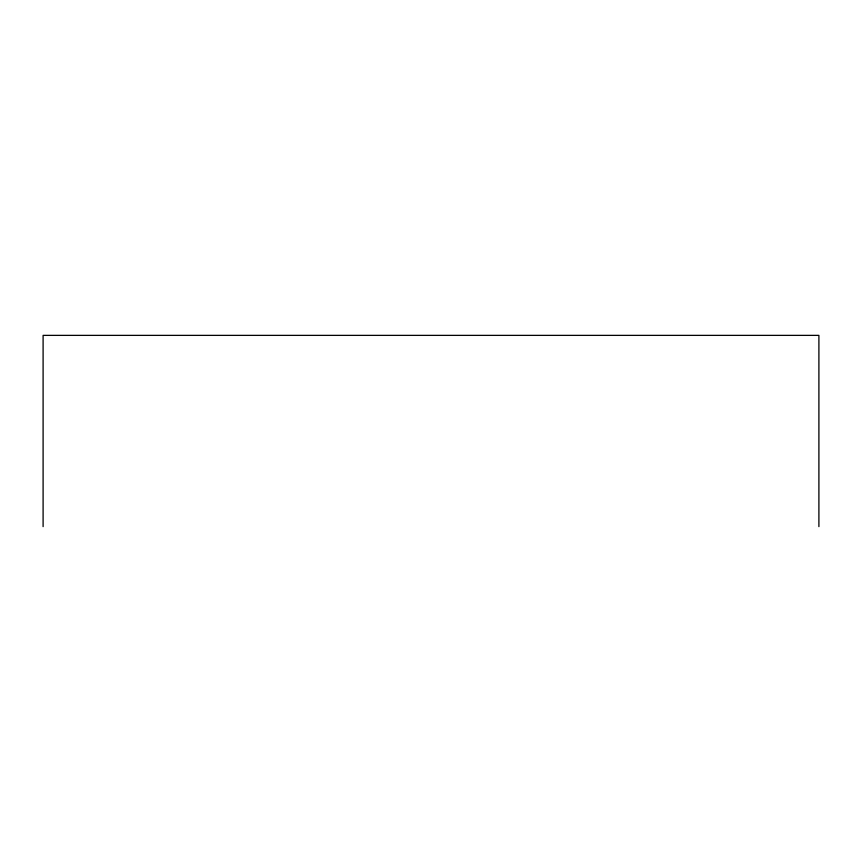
<?xml version="1.0" encoding="UTF-8"?>
<svg xmlns="http://www.w3.org/2000/svg" width="862" height="862" viewBox="0 0 862 862"><rect width="100%" height="100%" fill="white"/><g stroke="black" fill="none" stroke-linecap="round" stroke-linejoin="round"><path stroke-width="1.29" d="M818.9 526.628L818.9 335.372L43.1 335.372L43.1 526.628"/></g></svg>
